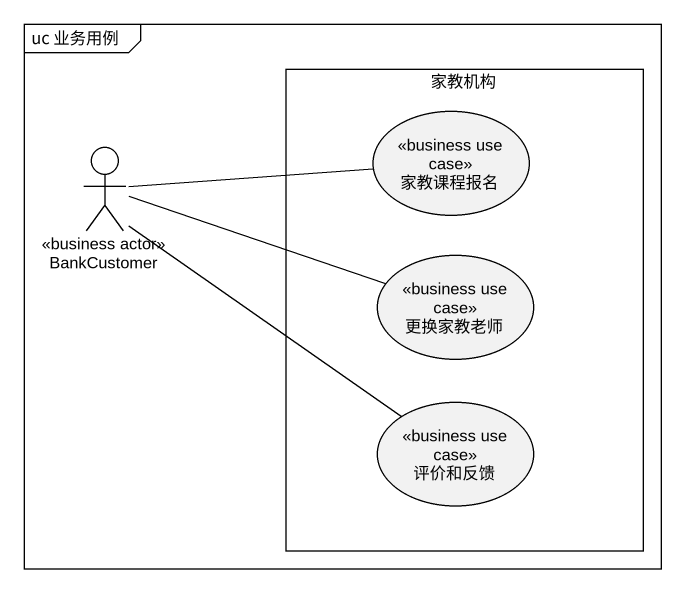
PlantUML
@startuml
mainframe uc 业务用例
rectangle 家教机构 {
  usecase 家教课程报名 <<business use case>>
  usecase 更换家教老师 <<business use case>>
  usecase 评价和反馈 <<business use case>>
}
actor BankCustomer <<business actor>>
BankCustomer -right- 家教课程报名
BankCustomer -right- 更换家教老师
BankCustomer -right- 评价和反馈
@enduml
